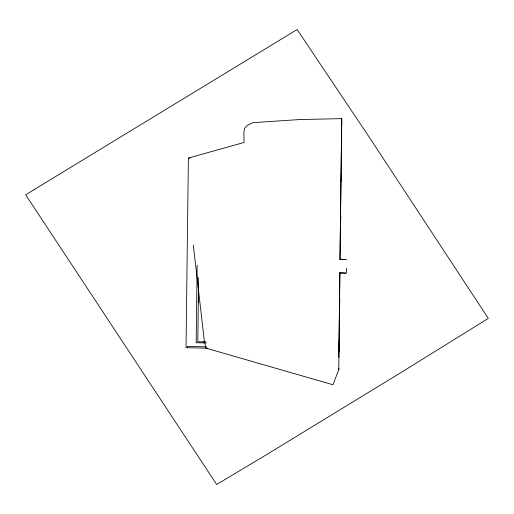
<?xml version="1.0" encoding="UTF-8"?>
<svg xmlns="http://www.w3.org/2000/svg" width="514" height="514" viewBox="0 0 514 514"><rect width="100%" height="100%" fill="white"/><g stroke="black" fill="none" stroke-linecap="round" stroke-linejoin="round"><path stroke-width="0.77" d="M341.637 138.472L341.662 133.756M341.707 125.114L341.739 118.631L299.476 119.569L253.004 122.66L247.157 125.429L244.773 128.185L243.912 131.828L244.066 142.474L188.387 158.055L186.023 347.702L207.566 348.184M198.314 302.675L198.462 289.735M193.315 245.082L204.354 341.167L205.973 348.145L332.931 384.755L338.784 369.675L339.876 272.754L345.53 273.107M346.648 259.525L339.985 259.377L341.72 121.972L341.309 118.773M187.385 347.734L187.404 346.397L206.609 346.828M197.151 265.218L196.181 342.709L206.345 342.941M198.61 277.74L197.813 341.759L206.095 341.945M339.876 272.754L338.765 357.153L338.932 356.504M339.985 259.377L341.739 118.631L341.283 119.094M339.118 351.987L339.272 339.156M339.683 306.293L339.786 298.274M340.756 220.577L340.814 215.771M341.245 181.333L341.335 174.13M346.539 268.327L346.475 273.127L339.812 272.979M338.784 369.675L338.816 368.159M341.232 159.276L341.328 158.91M341.354 119.492L341.739 118.631M189.981 158.094L188.4 158.261M344.271 259.467L340.024 259.217M203.197 341.81L204.527 341.906M34.11 189.615L25.7 194.838L216.664 484.477L268.102 453.721L405.43 369.81L488.3 318.391L368.962 136.737L297.131 29.523L34.11 189.615"/></g></svg>
